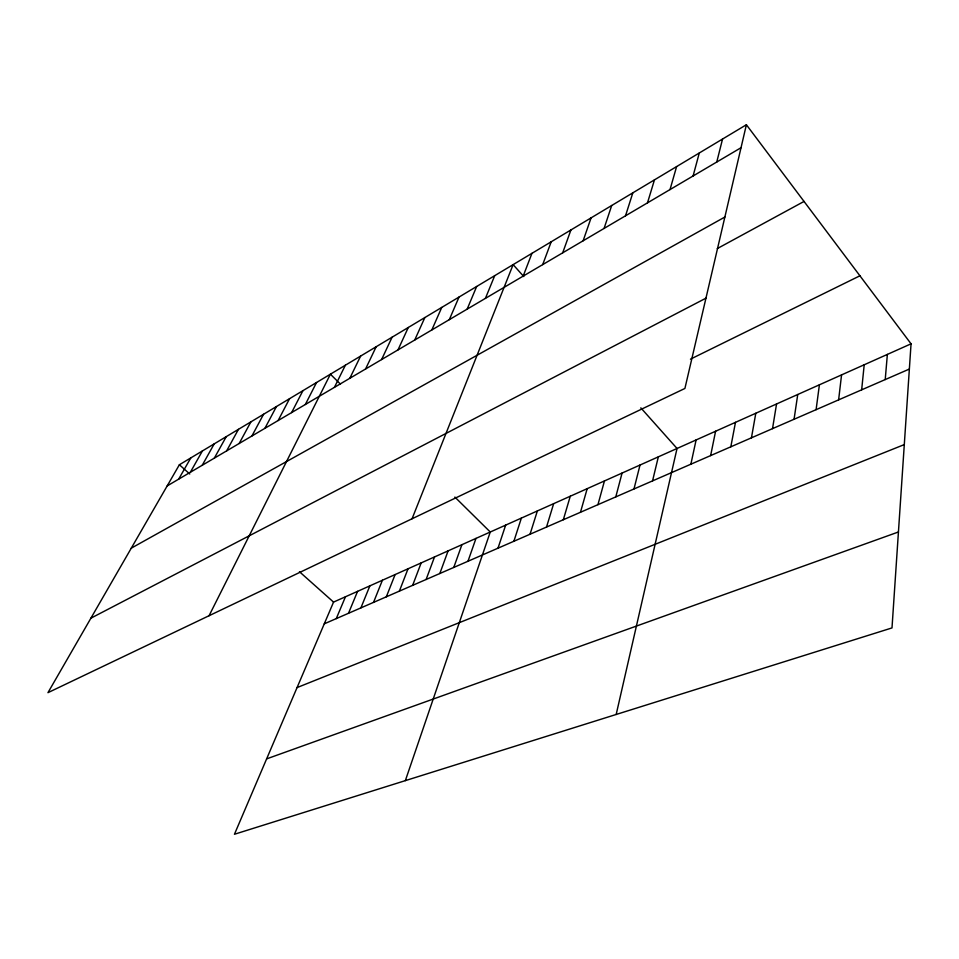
<?xml version="1.0" encoding="UTF-8"?>
<svg xmlns="http://www.w3.org/2000/svg" width="959" height="959" viewBox="0 0 959 959"><rect width="100%" height="100%" fill="white"/><g stroke="black" fill="none" stroke-linecap="round" stroke-linejoin="round"><path stroke-width="1.44" d="M911.05 343.825L892.002 627.917L234.452 834.258L333.552 602.096L911.05 343.825L746.39 124.742L179.381 464.755L47.95 692.674L684.906 388.455L746.39 124.742M885.229 379.56L887.363 354.41M861.661 389.833L864.203 364.768M838.622 399.867L841.558 374.897M816.097 409.673L819.406 384.799M794.064 419.263L797.744 394.497M772.522 428.637L776.55 403.979M751.448 437.819L755.8 413.257M730.818 446.798L735.481 422.332M710.631 455.597L715.594 431.226M690.864 464.204L696.114 439.941M616.181 714.467L677.042 448.476L640.816 407.851M652.552 480.879L658.342 456.832M633.983 488.97L640.025 465.031M716.757 162.035L722.547 139.031M615.786 496.894L622.067 473.063M693.093 175.977L699.291 152.984M597.948 504.662L604.458 480.938M580.471 512.274L587.196 488.658M670.017 189.582L676.61 166.59M563.329 519.742L570.269 496.223M647.493 202.852L654.458 179.872M546.522 527.054L553.655 503.655M530.039 534.235L537.364 510.943M625.52 215.799L632.832 192.831M513.868 541.284L521.372 518.1M497.997 548.188L505.669 525.112M604.074 228.434L611.71 205.502M405.345 780.638L490.265 532.005L454.878 497.074M583.132 240.781L591.08 217.873M467.98 561.267L475.976 538.395M453.775 567.44L461.914 544.676M562.681 252.84L570.929 229.956M439.833 573.518L448.105 550.862M542.698 264.612L551.221 241.776M426.12 579.488L434.523 556.927M412.634 585.362L421.169 562.909M399.376 591.14L408.031 568.783M523.17 276.12L531.957 253.332M386.333 596.81L395.108 574.561M412.058 518.771L513.125 264.624L523.782 276.576M373.519 602.396L382.401 580.243M360.896 607.886L369.886 585.841M485.41 298.381L494.7 275.677M348.489 613.292L357.587 591.343M467.153 309.134L476.671 286.489M336.273 618.615L345.468 596.762M449.303 319.659L459.025 297.062M431.826 329.956L441.751 307.419M414.72 340.037L424.849 317.561M397.985 349.903L408.294 327.487M381.598 359.565L392.075 337.22M365.547 369.023L376.18 346.738M349.819 378.29L360.62 356.077M334.415 387.364L345.36 365.235M209.062 615.726L330.399 374.202L340.445 384.127M305.334 404.506L316.542 382.509M291.608 412.598L302.924 390.673M278.134 420.533L289.57 398.68M264.9 428.325L276.444 406.556M251.917 435.985L263.557 414.276M239.163 443.502L250.898 421.876M226.636 450.886L238.455 429.332M214.325 458.138L226.24 436.669M202.229 465.271L214.217 443.873M190.338 472.272L202.409 450.946M178.662 479.152L190.805 457.911M167.178 485.925L741.031 147.722M131.287 548.164L724.872 217.034M717.272 248.585L804.038 201.438M90.901 618.183L705.956 298.177M690.456 359.157L859.923 275.796M324.262 623.841L909.36 369.059M297.05 687.591L904.289 444.592M266.626 758.881L898.427 531.981M179.381 464.755L189.762 473.998M299.424 571.696L333.552 602.096"/></g></svg>
